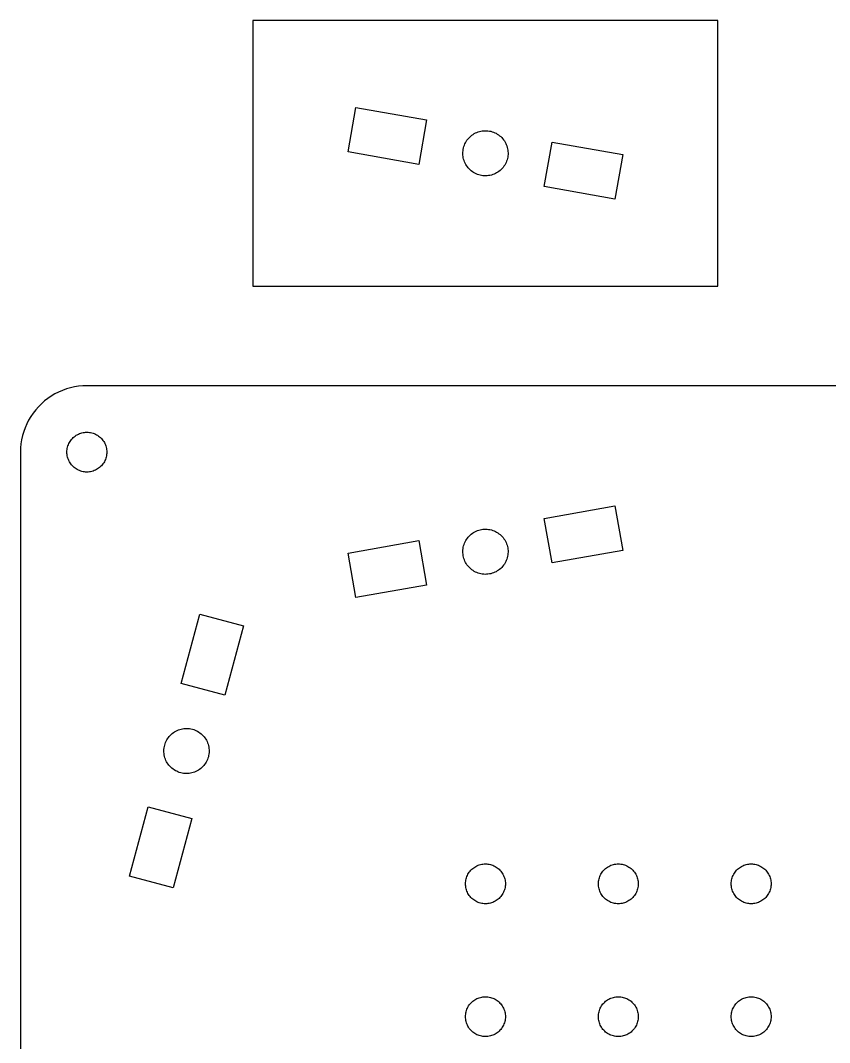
# Model space of a CAD drawing. Header units: metres. Extents: x -75 to 75, y -62 to 92.
# Drawn here: x -75 to -14.1, y 13.1 to 90 of the extents above; entities that cross this region are included whole.
import ezdxf

# ---------------------------------------------------------------- set-up
doc = ezdxf.new("R2010")
doc.units = ezdxf.units.M

msp = doc.modelspace()

# ---------------------------------------------------------------- linework, layer by layer
for p, q in [((-22.5, 90), (-57.5, 90)), ((-57.5, 90), (-57.5, 70)), ((-22.5, 70), (-22.5, 90)), ((-50.3402, 80.097), (-49.7498, 83.4454)), ((-49.7498, 83.4454), (-44.4319, 82.5077)), ((-44.4319, 82.5077), (-45.0223, 79.1593)), ((-40.7452, 81.5279), (-40.6478, 81.5717)), ((-40.6478, 81.5717), (-40.5479, 81.6093)), ((-40.5479, 81.6093), (-40.4457, 81.6405)), ((-40.4457, 81.6405), (-40.3418, 81.6653)), ((-40.3418, 81.6653), (-40.2366, 81.6834)), ((-40.2366, 81.6834), (-40.1304, 81.695)), ((-40.1304, 81.695), (-40.0237, 81.6998)), ((-40.0237, 81.6998), (-39.9169, 81.698)), ((-39.9169, 81.698), (-39.8105, 81.6894)), ((-39.8105, 81.6894), (-39.7048, 81.6742)), ((-39.7048, 81.6742), (-39.6003, 81.6523)), ((-39.6003, 81.6523), (-39.4973, 81.624)), ((-39.4973, 81.624), (-39.3963, 81.5892)), ((-39.3963, 81.5892), (-39.2977, 81.5482)), ((-41.5482, 80.7023), (-41.501, 80.7981)), ((-41.501, 80.7981), (-41.4479, 80.8908)), ((-41.4479, 80.8908), (-41.3891, 80.9799)), ((-41.3891, 80.9799), (-41.3249, 81.0652)), ((-41.3249, 81.0652), (-41.2554, 81.1463)), ((-41.2554, 81.1463), (-41.1809, 81.2229)), ((-41.1809, 81.2229), (-41.1018, 81.2946)), ((-41.1018, 81.2946), (-41.0183, 81.3612)), ((-41.0183, 81.3612), (-40.9308, 81.4225)), ((-40.9308, 81.4225), (-40.8397, 81.4781)), ((-40.8397, 81.4781), (-40.7452, 81.5279)), ((-39.2977, 81.5482), (-39.2019, 81.501)), ((-39.2019, 81.501), (-39.1092, 81.4479)), ((-39.1092, 81.4479), (-39.0201, 81.3891)), ((-39.0201, 81.3891), (-38.9348, 81.3249)), ((-38.9348, 81.3249), (-38.8537, 81.2554)), ((-38.8537, 81.2554), (-38.7771, 81.1809)), ((-38.7771, 81.1809), (-38.7054, 81.1018)), ((-38.7054, 81.1018), (-38.6387, 81.0183)), ((-38.6387, 81.0183), (-38.5775, 80.9308)), ((-38.5775, 80.9308), (-38.5219, 80.8397)), ((-38.5219, 80.8397), (-38.472, 80.7452)), ((-35.5681, 77.4923), (-34.9777, 80.8407)), ((-34.9777, 80.8407), (-29.6597, 79.903)), ((-45.0223, 79.1593), (-50.3402, 80.097)), ((-41.6998, 79.9763), (-41.698, 80.083)), ((-41.698, 80.083), (-41.6894, 80.1895)), ((-41.6894, 80.1895), (-41.6742, 80.2952)), ((-41.6742, 80.2952), (-41.6523, 80.3997)), ((-41.6523, 80.3997), (-41.624, 80.5027)), ((-41.624, 80.5027), (-41.5892, 80.6037)), ((-41.5892, 80.6037), (-41.5482, 80.7023)), ((-38.472, 80.7452), (-38.4283, 80.6478)), ((-38.4283, 80.6478), (-38.3907, 80.5479)), ((-38.3907, 80.5479), (-38.3595, 80.4457)), ((-38.3595, 80.4457), (-38.3347, 80.3418)), ((-38.3347, 80.3418), (-38.3165, 80.2366)), ((-38.3165, 80.2366), (-38.305, 80.1304)), ((-38.305, 80.1304), (-38.3002, 80.0237)), ((-41.695, 79.8696), (-41.6998, 79.9763)), ((-41.6834, 79.7634), (-41.695, 79.8696)), ((-41.6653, 79.6582), (-41.6834, 79.7634)), ((-41.6405, 79.5543), (-41.6653, 79.6582)), ((-41.6093, 79.4521), (-41.6405, 79.5543)), ((-41.5717, 79.3522), (-41.6093, 79.4521)), ((-41.5279, 79.2548), (-41.5717, 79.3522)), ((-38.4518, 79.2977), (-38.499, 79.2019)), ((-38.4108, 79.3963), (-38.4518, 79.2977)), ((-38.376, 79.4973), (-38.4108, 79.3963)), ((-38.3477, 79.6003), (-38.376, 79.4973)), ((-38.3258, 79.7048), (-38.3477, 79.6003)), ((-38.3106, 79.8105), (-38.3258, 79.7048)), ((-38.302, 79.9169), (-38.3106, 79.8105)), ((-38.3002, 80.0237), (-38.302, 79.9169)), ((-29.6597, 79.903), (-30.2502, 76.5546)), ((-41.4781, 79.1603), (-41.5279, 79.2548)), ((-41.4225, 79.0691), (-41.4781, 79.1603)), ((-41.3612, 78.9817), (-41.4225, 79.0691)), ((-41.2946, 78.8982), (-41.3612, 78.9817)), ((-41.2229, 78.8191), (-41.2946, 78.8982)), ((-41.1463, 78.7446), (-41.2229, 78.8191)), ((-41.0652, 78.6751), (-41.1463, 78.7446)), ((-40.9799, 78.6108), (-41.0652, 78.6751)), ((-40.8908, 78.5521), (-40.9799, 78.6108)), ((-40.7981, 78.499), (-40.8908, 78.5521)), ((-40.7023, 78.4518), (-40.7981, 78.499)), ((-39.1603, 78.5219), (-39.2548, 78.472)), ((-39.0691, 78.5775), (-39.1603, 78.5219)), ((-38.9817, 78.6387), (-39.0691, 78.5775)), ((-38.8982, 78.7054), (-38.9817, 78.6387)), ((-38.8191, 78.7771), (-38.8982, 78.7054)), ((-38.7446, 78.8537), (-38.8191, 78.7771)), ((-38.6751, 78.9348), (-38.7446, 78.8537)), ((-38.6108, 79.0201), (-38.6751, 78.9348)), ((-38.5521, 79.1092), (-38.6108, 79.0201)), ((-38.499, 79.2019), (-38.5521, 79.1092)), ((-40.6037, 78.4108), (-40.7023, 78.4518)), ((-40.5027, 78.376), (-40.6037, 78.4108)), ((-40.3997, 78.3477), (-40.5027, 78.376)), ((-40.2952, 78.3258), (-40.3997, 78.3477)), ((-40.1895, 78.3106), (-40.2952, 78.3258)), ((-40.083, 78.302), (-40.1895, 78.3106)), ((-39.9763, 78.3002), (-40.083, 78.302)), ((-39.8696, 78.305), (-39.9763, 78.3002)), ((-39.7634, 78.3165), (-39.8696, 78.305)), ((-39.6582, 78.3347), (-39.7634, 78.3165)), ((-39.5543, 78.3595), (-39.6582, 78.3347)), ((-39.4521, 78.3907), (-39.5543, 78.3595)), ((-39.3522, 78.4283), (-39.4521, 78.3907)), ((-39.2548, 78.472), (-39.3522, 78.4283)), ((-30.2502, 76.5546), (-35.5681, 77.4923)), ((-57.5, 70), (-22.5, 70)), ((-71.2434, 62.3429), (-71.5451, 62.2553)), ((-70.9369, 62.4114), (-71.2434, 62.3429)), ((-70.6267, 62.4606), (-70.9369, 62.4114)), ((-70.3139, 62.4901), (-70.6267, 62.4606)), ((-70, 62.5), (-70.3139, 62.4901)), ((70, 62.5), (-70, 62.5)), ((-72.6791, 61.7216), (-72.9389, 61.5451)), ((-72.4088, 61.8815), (-72.6791, 61.7216)), ((-72.1289, 62.0241), (-72.4088, 61.8815)), ((-71.8406, 62.1489), (-72.1289, 62.0241)), ((-71.5451, 62.2553), (-71.8406, 62.1489)), ((-73.6448, 60.9227), (-73.8526, 60.6871)), ((-73.4227, 61.1448), (-73.6448, 60.9227)), ((-73.1871, 61.3526), (-73.4227, 61.1448)), ((-72.9389, 61.5451), (-73.1871, 61.3526)), ((-74.2216, 60.1791), (-74.3815, 59.9088)), ((-74.0451, 60.4389), (-74.2216, 60.1791)), ((-73.8526, 60.6871), (-74.0451, 60.4389)), ((-74.6489, 59.3406), (-74.7553, 59.0451)), ((-74.5241, 59.6289), (-74.6489, 59.3406)), ((-74.3815, 59.9088), (-74.5241, 59.6289)), ((-74.8429, 58.7434), (-74.9114, 58.4369)), ((-74.7553, 59.0451), (-74.8429, 58.7434)), ((-71.1558, 58.4561), (-71.0934, 58.5268)), ((-71.0934, 58.5268), (-71.0268, 58.5934)), ((-71.0268, 58.5934), (-70.9561, 58.6558)), ((-70.9561, 58.6558), (-70.8817, 58.7135)), ((-70.8817, 58.7135), (-70.8037, 58.7665)), ((-70.8037, 58.7665), (-70.7226, 58.8145)), ((-70.7226, 58.8145), (-70.6387, 58.8572)), ((-70.6387, 58.8572), (-70.5522, 58.8947)), ((-70.5522, 58.8947), (-70.4635, 58.9266)), ((-70.4635, 58.9266), (-70.373, 58.9529)), ((-70.373, 58.9529), (-70.2811, 58.9734)), ((-70.2811, 58.9734), (-70.188, 58.9882)), ((-70.188, 58.9882), (-70.0942, 58.997)), ((-70.0942, 58.997), (-70, 59)), ((-70, 59), (-69.9058, 58.997)), ((-69.9058, 58.997), (-69.812, 58.9882)), ((-69.812, 58.9882), (-69.7189, 58.9734)), ((-69.7189, 58.9734), (-69.627, 58.9529)), ((-69.627, 58.9529), (-69.5365, 58.9266)), ((-69.5365, 58.9266), (-69.4478, 58.8947)), ((-69.4478, 58.8947), (-69.3613, 58.8572)), ((-69.3613, 58.8572), (-69.2774, 58.8145)), ((-69.2774, 58.8145), (-69.1963, 58.7665)), ((-69.1963, 58.7665), (-69.1183, 58.7135)), ((-69.1183, 58.7135), (-69.0439, 58.6558)), ((-69.0439, 58.6558), (-68.9732, 58.5934)), ((-68.9732, 58.5934), (-68.9065, 58.5268)), ((-68.9065, 58.5268), (-68.8442, 58.4561)), ((-74.9901, 57.8139), (-75, 57.5)), ((-74.9606, 58.1267), (-74.9901, 57.8139)), ((-74.9114, 58.4369), (-74.9606, 58.1267)), ((-71.4882, 57.688), (-71.4734, 57.7811)), ((-71.4734, 57.7811), (-71.4529, 57.873)), ((-71.4529, 57.873), (-71.4266, 57.9635)), ((-71.4266, 57.9635), (-71.3947, 58.0522)), ((-71.3947, 58.0522), (-71.3572, 58.1387)), ((-71.3572, 58.1387), (-71.3145, 58.2226)), ((-71.3145, 58.2226), (-71.2665, 58.3037)), ((-71.2665, 58.3037), (-71.2135, 58.3817)), ((-71.2135, 58.3817), (-71.1558, 58.4561)), ((-68.8442, 58.4561), (-68.7865, 58.3817)), ((-68.7865, 58.3817), (-68.7335, 58.3037)), ((-68.7335, 58.3037), (-68.6855, 58.2226)), ((-68.6855, 58.2226), (-68.6427, 58.1387)), ((-68.6427, 58.1387), (-68.6053, 58.0522)), ((-68.6053, 58.0522), (-68.5734, 57.9635)), ((-68.5734, 57.9635), (-68.5471, 57.873)), ((-68.5471, 57.873), (-68.5266, 57.7811)), ((-68.5266, 57.7811), (-68.5118, 57.688)), ((-75, 57.5), (-75, -57.5)), ((-71.5, 57.5), (-71.497, 57.5942)), ((-71.497, 57.4058), (-71.5, 57.5)), ((-71.497, 57.5942), (-71.4882, 57.688)), ((-71.4882, 57.312), (-71.497, 57.4058)), ((-71.4734, 57.2189), (-71.4882, 57.312)), ((-71.4529, 57.127), (-71.4734, 57.2189)), ((-71.4266, 57.0365), (-71.4529, 57.127)), ((-71.3947, 56.9478), (-71.4266, 57.0365)), ((-71.3572, 56.8613), (-71.3947, 56.9478)), ((-68.6053, 56.9478), (-68.6427, 56.8613)), ((-68.5734, 57.0365), (-68.6053, 56.9478)), ((-68.5471, 57.127), (-68.5734, 57.0365)), ((-68.5266, 57.2189), (-68.5471, 57.127)), ((-68.5118, 57.312), (-68.5266, 57.2189)), ((-68.5118, 57.688), (-68.5029, 57.5942)), ((-68.5029, 57.4058), (-68.5118, 57.312)), ((-68.5029, 57.5942), (-68.5, 57.5)), ((-68.5, 57.5), (-68.5029, 57.4058)), ((-71.3145, 56.7774), (-71.3572, 56.8613)), ((-71.2665, 56.6963), (-71.3145, 56.7774)), ((-71.2135, 56.6183), (-71.2665, 56.6963)), ((-71.1558, 56.5439), (-71.2135, 56.6183)), ((-71.0934, 56.4732), (-71.1558, 56.5439)), ((-71.0268, 56.4065), (-71.0934, 56.4732)), ((-70.9561, 56.3442), (-71.0268, 56.4065)), ((-70.8817, 56.2865), (-70.9561, 56.3442)), ((-70.8037, 56.2335), (-70.8817, 56.2865)), ((-70.7226, 56.1855), (-70.8037, 56.2335)), ((-70.6387, 56.1427), (-70.7226, 56.1855)), ((-69.2774, 56.1855), (-69.3613, 56.1427)), ((-69.1963, 56.2335), (-69.2774, 56.1855)), ((-69.1183, 56.2865), (-69.1963, 56.2335)), ((-69.0439, 56.3442), (-69.1183, 56.2865)), ((-68.9732, 56.4065), (-69.0439, 56.3442)), ((-68.9065, 56.4732), (-68.9732, 56.4065)), ((-68.8442, 56.5439), (-68.9065, 56.4732)), ((-68.7865, 56.6183), (-68.8442, 56.5439)), ((-68.7335, 56.6963), (-68.7865, 56.6183)), ((-68.6855, 56.7774), (-68.7335, 56.6963)), ((-68.6427, 56.8613), (-68.6855, 56.7774)), ((-70.5522, 56.1053), (-70.6387, 56.1427)), ((-70.4635, 56.0734), (-70.5522, 56.1053)), ((-70.373, 56.0471), (-70.4635, 56.0734)), ((-70.2811, 56.0266), (-70.373, 56.0471)), ((-70.188, 56.0118), (-70.2811, 56.0266)), ((-70.0942, 56.0029), (-70.188, 56.0118)), ((-70, 56), (-70.0942, 56.0029)), ((-69.9058, 56.0029), (-70, 56)), ((-69.812, 56.0118), (-69.9058, 56.0029)), ((-69.7189, 56.0266), (-69.812, 56.0118)), ((-69.627, 56.0471), (-69.7189, 56.0266)), ((-69.5365, 56.0734), (-69.627, 56.0471)), ((-69.4478, 56.1053), (-69.5365, 56.0734)), ((-69.3613, 56.1427), (-69.4478, 56.1053)), ((-35.5681, 52.5077), (-30.2502, 53.4454)), ((-30.2502, 53.4454), (-29.6597, 50.097)), ((-34.9777, 49.1593), (-35.5681, 52.5077)), ((-40.7023, 51.5482), (-40.6037, 51.5892)), ((-40.6037, 51.5892), (-40.5027, 51.624)), ((-40.5027, 51.624), (-40.3997, 51.6523)), ((-40.3997, 51.6523), (-40.2952, 51.6742)), ((-40.2952, 51.6742), (-40.1895, 51.6894)), ((-40.1895, 51.6894), (-40.083, 51.698)), ((-40.083, 51.698), (-39.9763, 51.6998)), ((-39.9763, 51.6998), (-39.8696, 51.695)), ((-39.8696, 51.695), (-39.7634, 51.6834)), ((-39.7634, 51.6834), (-39.6582, 51.6653)), ((-39.6582, 51.6653), (-39.5543, 51.6405)), ((-39.5543, 51.6405), (-39.4521, 51.6093)), ((-39.4521, 51.6093), (-39.3522, 51.5717)), ((-39.3522, 51.5717), (-39.2548, 51.5279)), ((-50.3402, 49.903), (-45.0223, 50.8407)), ((-45.0223, 50.8407), (-44.4319, 47.4923)), ((-41.5279, 50.7452), (-41.4781, 50.8397)), ((-41.4781, 50.8397), (-41.4225, 50.9308)), ((-41.4225, 50.9308), (-41.3612, 51.0183)), ((-41.3612, 51.0183), (-41.2946, 51.1018)), ((-41.2946, 51.1018), (-41.2229, 51.1809)), ((-41.2229, 51.1809), (-41.1463, 51.2554)), ((-41.1463, 51.2554), (-41.0652, 51.3249)), ((-41.0652, 51.3249), (-40.9799, 51.3891)), ((-40.9799, 51.3891), (-40.8908, 51.4479)), ((-40.8908, 51.4479), (-40.7981, 51.501)), ((-40.7981, 51.501), (-40.7023, 51.5482)), ((-39.2548, 51.5279), (-39.1603, 51.4781)), ((-39.1603, 51.4781), (-39.0691, 51.4225)), ((-39.0691, 51.4225), (-38.9817, 51.3612)), ((-38.9817, 51.3612), (-38.8982, 51.2946)), ((-38.8982, 51.2946), (-38.8191, 51.2229)), ((-38.8191, 51.2229), (-38.7446, 51.1463)), ((-38.7446, 51.1463), (-38.6751, 51.0652)), ((-38.6751, 51.0652), (-38.6108, 50.9799)), ((-38.6108, 50.9799), (-38.5521, 50.8908)), ((-38.5521, 50.8908), (-38.499, 50.7981)), ((-38.499, 50.7981), (-38.4518, 50.7023)), ((-41.6998, 50.0237), (-41.695, 50.1304)), ((-41.698, 49.9169), (-41.6998, 50.0237)), ((-41.695, 50.1304), (-41.6834, 50.2366)), ((-41.6834, 50.2366), (-41.6653, 50.3418)), ((-41.6653, 50.3418), (-41.6405, 50.4457)), ((-41.6405, 50.4457), (-41.6093, 50.5479)), ((-41.6093, 50.5479), (-41.5717, 50.6478)), ((-41.5717, 50.6478), (-41.5279, 50.7452)), ((-38.4518, 50.7023), (-38.4108, 50.6037)), ((-38.4108, 50.6037), (-38.376, 50.5027)), ((-38.376, 50.5027), (-38.3477, 50.3997)), ((-38.3477, 50.3997), (-38.3258, 50.2952)), ((-38.3258, 50.2952), (-38.3106, 50.1895)), ((-38.3106, 50.1895), (-38.302, 50.083)), ((-38.302, 50.083), (-38.3002, 49.9763)), ((-29.6597, 50.097), (-34.9777, 49.1593)), ((-49.7498, 46.5546), (-50.3402, 49.903)), ((-41.6894, 49.8105), (-41.698, 49.9169)), ((-41.6742, 49.7048), (-41.6894, 49.8105)), ((-41.6523, 49.6003), (-41.6742, 49.7048)), ((-41.624, 49.4973), (-41.6523, 49.6003)), ((-41.5892, 49.3963), (-41.624, 49.4973)), ((-41.5482, 49.2977), (-41.5892, 49.3963)), ((-41.501, 49.2019), (-41.5482, 49.2977)), ((-38.472, 49.2548), (-38.5219, 49.1603)), ((-38.4283, 49.3522), (-38.472, 49.2548)), ((-38.3907, 49.4521), (-38.4283, 49.3522)), ((-38.3595, 49.5543), (-38.3907, 49.4521)), ((-38.3347, 49.6582), (-38.3595, 49.5543)), ((-38.3165, 49.7634), (-38.3347, 49.6582)), ((-38.305, 49.8696), (-38.3165, 49.7634)), ((-38.3002, 49.9763), (-38.305, 49.8696)), ((-41.4479, 49.1092), (-41.501, 49.2019)), ((-41.3891, 49.0201), (-41.4479, 49.1092)), ((-41.3249, 48.9348), (-41.3891, 49.0201)), ((-41.2554, 48.8537), (-41.3249, 48.9348)), ((-41.1809, 48.7771), (-41.2554, 48.8537)), ((-41.1018, 48.7054), (-41.1809, 48.7771)), ((-41.0183, 48.6387), (-41.1018, 48.7054)), ((-40.9308, 48.5775), (-41.0183, 48.6387)), ((-40.8397, 48.5219), (-40.9308, 48.5775)), ((-40.7452, 48.472), (-40.8397, 48.5219)), ((-39.2019, 48.499), (-39.2977, 48.4518)), ((-39.1092, 48.5521), (-39.2019, 48.499)), ((-39.0201, 48.6108), (-39.1092, 48.5521)), ((-38.9348, 48.6751), (-39.0201, 48.6108)), ((-38.8537, 48.7446), (-38.9348, 48.6751)), ((-38.7771, 48.8191), (-38.8537, 48.7446)), ((-38.7054, 48.8982), (-38.7771, 48.8191)), ((-38.6387, 48.9817), (-38.7054, 48.8982)), ((-38.5775, 49.0691), (-38.6387, 48.9817)), ((-38.5219, 49.1603), (-38.5775, 49.0691)), ((-40.6478, 48.4283), (-40.7452, 48.472)), ((-40.5479, 48.3907), (-40.6478, 48.4283)), ((-40.4457, 48.3595), (-40.5479, 48.3907)), ((-40.3418, 48.3347), (-40.4457, 48.3595)), ((-40.2366, 48.3165), (-40.3418, 48.3347)), ((-40.1304, 48.305), (-40.2366, 48.3165)), ((-40.0237, 48.3002), (-40.1304, 48.305)), ((-39.9169, 48.302), (-40.0237, 48.3002)), ((-39.8105, 48.3106), (-39.9169, 48.302)), ((-39.7048, 48.3258), (-39.8105, 48.3106)), ((-39.6003, 48.3477), (-39.7048, 48.3258)), ((-39.4973, 48.376), (-39.6003, 48.3477)), ((-39.3963, 48.4108), (-39.4973, 48.376)), ((-39.2977, 48.4518), (-39.3963, 48.4108)), ((-44.4319, 47.4923), (-49.7498, 46.5546)), ((-62.8997, 40.0764), (-61.5021, 45.2924)), ((-61.5021, 45.2924), (-58.218, 44.4124)), ((-58.218, 44.4124), (-59.6156, 39.1964)), ((-59.6156, 39.1964), (-62.8997, 40.0764)), ((-63.7984, 36.0973), (-63.727, 36.1766)), ((-63.727, 36.1766), (-63.6507, 36.2514)), ((-63.6507, 36.2514), (-63.5698, 36.3211)), ((-63.5698, 36.3211), (-63.4848, 36.3857)), ((-63.4848, 36.3857), (-63.3958, 36.4448)), ((-63.3958, 36.4448), (-63.3033, 36.4982)), ((-63.3033, 36.4982), (-63.2077, 36.5457)), ((-63.2077, 36.5457), (-63.1092, 36.5871)), ((-63.1092, 36.5871), (-63.0084, 36.6222)), ((-63.0084, 36.6222), (-62.9055, 36.6509)), ((-62.9055, 36.6509), (-62.801, 36.6731)), ((-62.801, 36.6731), (-62.6954, 36.6887)), ((-62.6954, 36.6887), (-62.589, 36.6977)), ((-62.589, 36.6977), (-62.4822, 36.6999)), ((-62.4822, 36.6999), (-62.3755, 36.6954)), ((-62.3755, 36.6954), (-62.2693, 36.6843)), ((-62.2693, 36.6843), (-62.164, 36.6665)), ((-62.164, 36.6665), (-62.06, 36.6421)), ((-62.06, 36.6421), (-61.9578, 36.6112)), ((-61.9578, 36.6112), (-61.8577, 36.574)), ((-61.8577, 36.574), (-61.7601, 36.5305)), ((-61.7601, 36.5305), (-61.6655, 36.481)), ((-61.6655, 36.481), (-61.5741, 36.4257)), ((-61.5741, 36.4257), (-61.4864, 36.3648)), ((-61.4864, 36.3648), (-61.4027, 36.2984)), ((-61.4027, 36.2984), (-61.3233, 36.227)), ((-61.3233, 36.227), (-61.2486, 36.1507)), ((-64.1665, 35.336), (-64.1421, 35.44)), ((-64.1421, 35.44), (-64.1112, 35.5422)), ((-64.1112, 35.5422), (-64.074, 35.6423)), ((-64.074, 35.6423), (-64.0305, 35.7399)), ((-64.0305, 35.7399), (-63.981, 35.8345)), ((-63.981, 35.8345), (-63.9257, 35.9259)), ((-63.9257, 35.9259), (-63.8648, 36.0136)), ((-63.8648, 36.0136), (-63.7984, 36.0973)), ((-61.2486, 36.1507), (-61.1788, 36.0698)), ((-61.1788, 36.0698), (-61.1143, 35.9848)), ((-61.1143, 35.9848), (-61.0552, 35.8958)), ((-61.0552, 35.8958), (-61.0018, 35.8033)), ((-61.0018, 35.8033), (-60.9543, 35.7077)), ((-60.9543, 35.7077), (-60.9129, 35.6092)), ((-60.9129, 35.6092), (-60.8778, 35.5084)), ((-60.8778, 35.5084), (-60.8491, 35.4055)), ((-60.8491, 35.4055), (-60.8269, 35.301)), ((-64.1999, 35.0178), (-64.1954, 35.1245)), ((-64.1977, 34.911), (-64.1999, 35.0178)), ((-64.1887, 34.8046), (-64.1977, 34.911)), ((-64.1954, 35.1245), (-64.1843, 35.2307)), ((-64.1731, 34.6989), (-64.1887, 34.8046)), ((-64.1843, 35.2307), (-64.1665, 35.336)), ((-64.1509, 34.5945), (-64.1731, 34.6989)), ((-60.8335, 34.664), (-60.8579, 34.56)), ((-60.8157, 34.7693), (-60.8335, 34.664)), ((-60.8269, 35.301), (-60.8113, 35.1954)), ((-60.8046, 34.8755), (-60.8157, 34.7693)), ((-60.8113, 35.1954), (-60.8023, 35.089)), ((-60.8001, 34.9822), (-60.8046, 34.8755)), ((-60.8023, 35.089), (-60.8001, 34.9822)), ((-64.1222, 34.4916), (-64.1509, 34.5945)), ((-64.0871, 34.3908), (-64.1222, 34.4916)), ((-64.0457, 34.2923), (-64.0871, 34.3908)), ((-63.9982, 34.1967), (-64.0457, 34.2923)), ((-63.9448, 34.1042), (-63.9982, 34.1967)), ((-63.8857, 34.0152), (-63.9448, 34.1042)), ((-63.8211, 33.9301), (-63.8857, 34.0152)), ((-63.7514, 33.8493), (-63.8211, 33.9301)), ((-61.2015, 33.9027), (-61.273, 33.8233)), ((-61.1352, 33.9864), (-61.2015, 33.9027)), ((-61.0742, 34.0741), (-61.1352, 33.9864)), ((-61.0189, 34.1655), (-61.0742, 34.0741)), ((-60.9695, 34.2601), (-61.0189, 34.1655)), ((-60.926, 34.3577), (-60.9695, 34.2601)), ((-60.8888, 34.4578), (-60.926, 34.3577)), ((-60.8579, 34.56), (-60.8888, 34.4578)), ((-63.6766, 33.773), (-63.7514, 33.8493)), ((-63.5973, 33.7015), (-63.6766, 33.773)), ((-63.5136, 33.6352), (-63.5973, 33.7015)), ((-63.4259, 33.5742), (-63.5136, 33.6352)), ((-63.3345, 33.5189), (-63.4259, 33.5742)), ((-63.2399, 33.4695), (-63.3345, 33.5189)), ((-63.1423, 33.426), (-63.2399, 33.4695)), ((-63.0422, 33.3888), (-63.1423, 33.426)), ((-62.94, 33.3579), (-63.0422, 33.3888)), ((-62.836, 33.3335), (-62.94, 33.3579)), ((-62.7307, 33.3157), (-62.836, 33.3335)), ((-62.6245, 33.3046), (-62.7307, 33.3157)), ((-62.5178, 33.3001), (-62.6245, 33.3046)), ((-62.411, 33.3023), (-62.5178, 33.3001)), ((-62.3046, 33.3113), (-62.411, 33.3023)), ((-62.1989, 33.3269), (-62.3046, 33.3113)), ((-62.0945, 33.3491), (-62.1989, 33.3269)), ((-61.9916, 33.3778), (-62.0945, 33.3491)), ((-61.8908, 33.4129), (-61.9916, 33.3778)), ((-61.7923, 33.4543), (-61.8908, 33.4129)), ((-61.6967, 33.5018), (-61.7923, 33.4543)), ((-61.6042, 33.5552), (-61.6967, 33.5018)), ((-61.5152, 33.6143), (-61.6042, 33.5552)), ((-61.4301, 33.6788), (-61.5152, 33.6143)), ((-61.3493, 33.7486), (-61.4301, 33.6788)), ((-61.273, 33.8233), (-61.3493, 33.7486)), ((-66.782, 25.5875), (-65.3844, 30.8035)), ((-65.3844, 30.8035), (-62.1003, 29.9236)), ((-62.1003, 29.9236), (-63.4979, 24.7076)), ((-40.9561, 26.1558), (-40.8817, 26.2135)), ((-40.8817, 26.2135), (-40.8037, 26.2665)), ((-40.8037, 26.2665), (-40.7226, 26.3145)), ((-40.7226, 26.3145), (-40.6387, 26.3572)), ((-40.6387, 26.3572), (-40.5522, 26.3947)), ((-40.5522, 26.3947), (-40.4635, 26.4266)), ((-40.4635, 26.4266), (-40.373, 26.4529)), ((-40.373, 26.4529), (-40.2811, 26.4734)), ((-40.2811, 26.4734), (-40.188, 26.4882)), ((-40.188, 26.4882), (-40.0942, 26.497)), ((-40.0942, 26.497), (-40, 26.5)), ((-40, 26.5), (-39.9058, 26.497)), ((-39.9058, 26.497), (-39.812, 26.4882)), ((-39.812, 26.4882), (-39.7189, 26.4734)), ((-39.7189, 26.4734), (-39.627, 26.4529)), ((-39.627, 26.4529), (-39.5365, 26.4266)), ((-39.5365, 26.4266), (-39.4478, 26.3947)), ((-39.4478, 26.3947), (-39.3613, 26.3572)), ((-39.3613, 26.3572), (-39.2774, 26.3145)), ((-39.2774, 26.3145), (-39.1963, 26.2665)), ((-39.1963, 26.2665), (-39.1183, 26.2135)), ((-39.1183, 26.2135), (-39.0439, 26.1558)), ((-30.9561, 26.1558), (-30.8817, 26.2135)), ((-30.8817, 26.2135), (-30.8037, 26.2665)), ((-30.8037, 26.2665), (-30.7226, 26.3145)), ((-30.7226, 26.3145), (-30.6387, 26.3572)), ((-30.6387, 26.3572), (-30.5522, 26.3947)), ((-30.5522, 26.3947), (-30.4635, 26.4266)), ((-30.4635, 26.4266), (-30.373, 26.4529)), ((-30.373, 26.4529), (-30.2811, 26.4734)), ((-30.2811, 26.4734), (-30.188, 26.4882)), ((-30.188, 26.4882), (-30.0942, 26.497)), ((-30.0942, 26.497), (-30, 26.5)), ((-30, 26.5), (-29.9058, 26.497)), ((-29.9058, 26.497), (-29.812, 26.4882)), ((-29.812, 26.4882), (-29.7189, 26.4734)), ((-29.7189, 26.4734), (-29.627, 26.4529)), ((-29.627, 26.4529), (-29.5365, 26.4266)), ((-29.5365, 26.4266), (-29.4478, 26.3947)), ((-29.4478, 26.3947), (-29.3613, 26.3572)), ((-29.3613, 26.3572), (-29.2774, 26.3145)), ((-29.2774, 26.3145), (-29.1963, 26.2665)), ((-29.1963, 26.2665), (-29.1183, 26.2135)), ((-29.1183, 26.2135), (-29.0439, 26.1558)), ((-20.9561, 26.1558), (-20.8817, 26.2135)), ((-20.8817, 26.2135), (-20.8037, 26.2665)), ((-20.8037, 26.2665), (-20.7226, 26.3145)), ((-20.7226, 26.3145), (-20.6387, 26.3572)), ((-20.6387, 26.3572), (-20.5522, 26.3947)), ((-20.5522, 26.3947), (-20.4635, 26.4266)), ((-20.4635, 26.4266), (-20.373, 26.4529)), ((-20.373, 26.4529), (-20.2811, 26.4734)), ((-20.2811, 26.4734), (-20.188, 26.4882)), ((-20.188, 26.4882), (-20.0942, 26.497)), ((-20.0942, 26.497), (-20, 26.5)), ((-20, 26.5), (-19.9058, 26.497)), ((-19.9058, 26.497), (-19.812, 26.4882)), ((-19.812, 26.4882), (-19.7189, 26.4734)), ((-19.7189, 26.4734), (-19.627, 26.4529)), ((-19.627, 26.4529), (-19.5365, 26.4266)), ((-19.5365, 26.4266), (-19.4478, 26.3947)), ((-19.4478, 26.3947), (-19.3613, 26.3572)), ((-19.3613, 26.3572), (-19.2774, 26.3145)), ((-19.2774, 26.3145), (-19.1963, 26.2665)), ((-19.1963, 26.2665), (-19.1183, 26.2135)), ((-19.1183, 26.2135), (-19.0439, 26.1558)), ((-63.4979, 24.7076), (-66.782, 25.5875)), ((-41.4529, 25.373), (-41.4266, 25.4635)), ((-41.4266, 25.4635), (-41.3947, 25.5522)), ((-41.3947, 25.5522), (-41.3572, 25.6387)), ((-41.3572, 25.6387), (-41.3145, 25.7226)), ((-41.3145, 25.7226), (-41.2665, 25.8037)), ((-41.2665, 25.8037), (-41.2135, 25.8817)), ((-41.2135, 25.8817), (-41.1558, 25.9561)), ((-41.1558, 25.9561), (-41.0934, 26.0268)), ((-41.0934, 26.0268), (-41.0268, 26.0934)), ((-41.0268, 26.0934), (-40.9561, 26.1558)), ((-39.0439, 26.1558), (-38.9732, 26.0934)), ((-38.9732, 26.0934), (-38.9065, 26.0268)), ((-38.9065, 26.0268), (-38.8442, 25.9561)), ((-38.8442, 25.9561), (-38.7865, 25.8817)), ((-38.7865, 25.8817), (-38.7335, 25.8037)), ((-38.7335, 25.8037), (-38.6855, 25.7226)), ((-38.6855, 25.7226), (-38.6427, 25.6387)), ((-38.6427, 25.6387), (-38.6053, 25.5522)), ((-38.6053, 25.5522), (-38.5734, 25.4635)), ((-38.5734, 25.4635), (-38.5471, 25.373)), ((-31.4529, 25.373), (-31.4266, 25.4635)), ((-31.4266, 25.4635), (-31.3947, 25.5522)), ((-31.3947, 25.5522), (-31.3572, 25.6387)), ((-31.3572, 25.6387), (-31.3145, 25.7226)), ((-31.3145, 25.7226), (-31.2665, 25.8037)), ((-31.2665, 25.8037), (-31.2135, 25.8817)), ((-31.2135, 25.8817), (-31.1558, 25.9561)), ((-31.1558, 25.9561), (-31.0934, 26.0268)), ((-31.0934, 26.0268), (-31.0268, 26.0934)), ((-31.0268, 26.0934), (-30.9561, 26.1558)), ((-29.0439, 26.1558), (-28.9732, 26.0934)), ((-28.9732, 26.0934), (-28.9065, 26.0268)), ((-28.9065, 26.0268), (-28.8442, 25.9561)), ((-28.8442, 25.9561), (-28.7865, 25.8817)), ((-28.7865, 25.8817), (-28.7335, 25.8037)), ((-28.7335, 25.8037), (-28.6855, 25.7226)), ((-28.6855, 25.7226), (-28.6427, 25.6387)), ((-28.6427, 25.6387), (-28.6053, 25.5522)), ((-28.6053, 25.5522), (-28.5734, 25.4635)), ((-28.5734, 25.4635), (-28.5471, 25.373)), ((-21.4529, 25.373), (-21.4266, 25.4635)), ((-21.4266, 25.4635), (-21.3947, 25.5522)), ((-21.3947, 25.5522), (-21.3572, 25.6387)), ((-21.3572, 25.6387), (-21.3145, 25.7226)), ((-21.3145, 25.7226), (-21.2665, 25.8037)), ((-21.2665, 25.8037), (-21.2135, 25.8817)), ((-21.2135, 25.8817), (-21.1558, 25.9561)), ((-21.1558, 25.9561), (-21.0934, 26.0268)), ((-21.0934, 26.0268), (-21.0268, 26.0934)), ((-21.0268, 26.0934), (-20.9561, 26.1558)), ((-19.0439, 26.1558), (-18.9732, 26.0934)), ((-18.9732, 26.0934), (-18.9065, 26.0268)), ((-18.9065, 26.0268), (-18.8442, 25.9561)), ((-18.8442, 25.9561), (-18.7865, 25.8817)), ((-18.7865, 25.8817), (-18.7335, 25.8037)), ((-18.7335, 25.8037), (-18.6855, 25.7226)), ((-18.6855, 25.7226), (-18.6427, 25.6387)), ((-18.6427, 25.6387), (-18.6053, 25.5522)), ((-18.6053, 25.5522), (-18.5734, 25.4635)), ((-18.5734, 25.4635), (-18.5471, 25.373)), ((-41.5, 25), (-41.497, 25.0942)), ((-41.497, 24.9058), (-41.5, 25)), ((-41.497, 25.0942), (-41.4882, 25.188)), ((-41.4882, 24.812), (-41.497, 24.9058)), ((-41.4882, 25.188), (-41.4734, 25.2811)), ((-41.4734, 24.7189), (-41.4882, 24.812)), ((-41.4734, 25.2811), (-41.4529, 25.373)), ((-41.4529, 24.627), (-41.4734, 24.7189)), ((-41.4266, 24.5365), (-41.4529, 24.627)), ((-38.5471, 24.627), (-38.5734, 24.5365)), ((-38.5471, 25.373), (-38.5266, 25.2811)), ((-38.5266, 24.7189), (-38.5471, 24.627)), ((-38.5266, 25.2811), (-38.5118, 25.188)), ((-38.5118, 24.812), (-38.5266, 24.7189)), ((-38.5118, 25.188), (-38.5029, 25.0942)), ((-38.5029, 24.9058), (-38.5118, 24.812)), ((-38.5029, 25.0942), (-38.5, 25)), ((-38.5, 25), (-38.5029, 24.9058)), ((-31.5, 25), (-31.497, 25.0942)), ((-31.497, 24.9058), (-31.5, 25)), ((-31.497, 25.0942), (-31.4882, 25.188)), ((-31.4882, 24.812), (-31.497, 24.9058)), ((-31.4882, 25.188), (-31.4734, 25.2811)), ((-31.4734, 24.7189), (-31.4882, 24.812)), ((-31.4734, 25.2811), (-31.4529, 25.373)), ((-31.4529, 24.627), (-31.4734, 24.7189)), ((-31.4266, 24.5365), (-31.4529, 24.627)), ((-28.5471, 24.627), (-28.5734, 24.5365)), ((-28.5471, 25.373), (-28.5266, 25.2811)), ((-28.5266, 24.7189), (-28.5471, 24.627)), ((-28.5266, 25.2811), (-28.5118, 25.188)), ((-28.5118, 24.812), (-28.5266, 24.7189)), ((-28.5118, 25.188), (-28.5029, 25.0942)), ((-28.5029, 24.9058), (-28.5118, 24.812)), ((-28.5029, 25.0942), (-28.5, 25)), ((-28.5, 25), (-28.5029, 24.9058)), ((-21.5, 25), (-21.497, 25.0942)), ((-21.497, 24.9058), (-21.5, 25)), ((-21.497, 25.0942), (-21.4882, 25.188)), ((-21.4882, 24.812), (-21.497, 24.9058)), ((-21.4882, 25.188), (-21.4734, 25.2811)), ((-21.4734, 24.7189), (-21.4882, 24.812)), ((-21.4734, 25.2811), (-21.4529, 25.373)), ((-21.4529, 24.627), (-21.4734, 24.7189)), ((-21.4266, 24.5365), (-21.4529, 24.627)), ((-18.5471, 24.627), (-18.5734, 24.5365)), ((-18.5471, 25.373), (-18.5266, 25.2811)), ((-18.5266, 24.7189), (-18.5471, 24.627)), ((-18.5266, 25.2811), (-18.5118, 25.188)), ((-18.5118, 24.812), (-18.5266, 24.7189)), ((-18.5118, 25.188), (-18.5029, 25.0942)), ((-18.5029, 24.9058), (-18.5118, 24.812)), ((-18.5029, 25.0942), (-18.5, 25)), ((-18.5, 25), (-18.5029, 24.9058)), ((-41.3947, 24.4478), (-41.4266, 24.5365)), ((-41.3572, 24.3613), (-41.3947, 24.4478)), ((-41.3145, 24.2774), (-41.3572, 24.3613)), ((-41.2665, 24.1963), (-41.3145, 24.2774)), ((-41.2135, 24.1183), (-41.2665, 24.1963)), ((-41.1558, 24.0439), (-41.2135, 24.1183)), ((-41.0934, 23.9732), (-41.1558, 24.0439)), ((-41.0268, 23.9065), (-41.0934, 23.9732)), ((-40.9561, 23.8442), (-41.0268, 23.9065)), ((-38.9732, 23.9065), (-39.0439, 23.8442)), ((-38.9065, 23.9732), (-38.9732, 23.9065)), ((-38.8442, 24.0439), (-38.9065, 23.9732)), ((-38.7865, 24.1183), (-38.8442, 24.0439)), ((-38.7335, 24.1963), (-38.7865, 24.1183)), ((-38.6855, 24.2774), (-38.7335, 24.1963)), ((-38.6427, 24.3613), (-38.6855, 24.2774)), ((-38.6053, 24.4478), (-38.6427, 24.3613)), ((-38.5734, 24.5365), (-38.6053, 24.4478)), ((-31.3947, 24.4478), (-31.4266, 24.5365)), ((-31.3572, 24.3613), (-31.3947, 24.4478)), ((-31.3145, 24.2774), (-31.3572, 24.3613)), ((-31.2665, 24.1963), (-31.3145, 24.2774)), ((-31.2135, 24.1183), (-31.2665, 24.1963)), ((-31.1558, 24.0439), (-31.2135, 24.1183)), ((-31.0934, 23.9732), (-31.1558, 24.0439)), ((-31.0268, 23.9065), (-31.0934, 23.9732)), ((-30.9561, 23.8442), (-31.0268, 23.9065)), ((-28.9732, 23.9065), (-29.0439, 23.8442)), ((-28.9065, 23.9732), (-28.9732, 23.9065)), ((-28.8442, 24.0439), (-28.9065, 23.9732)), ((-28.7865, 24.1183), (-28.8442, 24.0439)), ((-28.7335, 24.1963), (-28.7865, 24.1183)), ((-28.6855, 24.2774), (-28.7335, 24.1963)), ((-28.6427, 24.3613), (-28.6855, 24.2774)), ((-28.6053, 24.4478), (-28.6427, 24.3613)), ((-28.5734, 24.5365), (-28.6053, 24.4478)), ((-21.3947, 24.4478), (-21.4266, 24.5365)), ((-21.3572, 24.3613), (-21.3947, 24.4478)), ((-21.3145, 24.2774), (-21.3572, 24.3613)), ((-21.2665, 24.1963), (-21.3145, 24.2774)), ((-21.2135, 24.1183), (-21.2665, 24.1963)), ((-21.1558, 24.0439), (-21.2135, 24.1183)), ((-21.0934, 23.9732), (-21.1558, 24.0439)), ((-21.0268, 23.9065), (-21.0934, 23.9732)), ((-20.9561, 23.8442), (-21.0268, 23.9065)), ((-18.9732, 23.9065), (-19.0439, 23.8442)), ((-18.9065, 23.9732), (-18.9732, 23.9065)), ((-18.8442, 24.0439), (-18.9065, 23.9732)), ((-18.7865, 24.1183), (-18.8442, 24.0439)), ((-18.7335, 24.1963), (-18.7865, 24.1183)), ((-18.6855, 24.2774), (-18.7335, 24.1963)), ((-18.6427, 24.3613), (-18.6855, 24.2774)), ((-18.6053, 24.4478), (-18.6427, 24.3613)), ((-18.5734, 24.5365), (-18.6053, 24.4478)), ((-40.8817, 23.7865), (-40.9561, 23.8442)), ((-40.8037, 23.7335), (-40.8817, 23.7865)), ((-40.7226, 23.6855), (-40.8037, 23.7335)), ((-40.6387, 23.6427), (-40.7226, 23.6855)), ((-40.5522, 23.6053), (-40.6387, 23.6427)), ((-40.4635, 23.5734), (-40.5522, 23.6053)), ((-40.373, 23.5471), (-40.4635, 23.5734)), ((-40.2811, 23.5266), (-40.373, 23.5471)), ((-40.188, 23.5118), (-40.2811, 23.5266)), ((-40.0942, 23.5029), (-40.188, 23.5118)), ((-40, 23.5), (-40.0942, 23.5029)), ((-39.9058, 23.5029), (-40, 23.5)), ((-39.812, 23.5118), (-39.9058, 23.5029)), ((-39.7189, 23.5266), (-39.812, 23.5118)), ((-39.627, 23.5471), (-39.7189, 23.5266)), ((-39.5365, 23.5734), (-39.627, 23.5471)), ((-39.4478, 23.6053), (-39.5365, 23.5734)), ((-39.3613, 23.6427), (-39.4478, 23.6053)), ((-39.2774, 23.6855), (-39.3613, 23.6427)), ((-39.1963, 23.7335), (-39.2774, 23.6855)), ((-39.1183, 23.7865), (-39.1963, 23.7335)), ((-39.0439, 23.8442), (-39.1183, 23.7865)), ((-30.8817, 23.7865), (-30.9561, 23.8442)), ((-30.8037, 23.7335), (-30.8817, 23.7865)), ((-30.7226, 23.6855), (-30.8037, 23.7335)), ((-30.6387, 23.6427), (-30.7226, 23.6855)), ((-30.5522, 23.6053), (-30.6387, 23.6427)), ((-30.4635, 23.5734), (-30.5522, 23.6053)), ((-30.373, 23.5471), (-30.4635, 23.5734)), ((-30.2811, 23.5266), (-30.373, 23.5471)), ((-30.188, 23.5118), (-30.2811, 23.5266)), ((-30.0942, 23.5029), (-30.188, 23.5118)), ((-30, 23.5), (-30.0942, 23.5029)), ((-29.9058, 23.5029), (-30, 23.5)), ((-29.812, 23.5118), (-29.9058, 23.5029)), ((-29.7189, 23.5266), (-29.812, 23.5118)), ((-29.627, 23.5471), (-29.7189, 23.5266)), ((-29.5365, 23.5734), (-29.627, 23.5471)), ((-29.4478, 23.6053), (-29.5365, 23.5734)), ((-29.3613, 23.6427), (-29.4478, 23.6053)), ((-29.2774, 23.6855), (-29.3613, 23.6427)), ((-29.1963, 23.7335), (-29.2774, 23.6855)), ((-29.1183, 23.7865), (-29.1963, 23.7335)), ((-29.0439, 23.8442), (-29.1183, 23.7865)), ((-20.8817, 23.7865), (-20.9561, 23.8442)), ((-20.8037, 23.7335), (-20.8817, 23.7865)), ((-20.7226, 23.6855), (-20.8037, 23.7335)), ((-20.6387, 23.6427), (-20.7226, 23.6855)), ((-20.5522, 23.6053), (-20.6387, 23.6427)), ((-20.4635, 23.5734), (-20.5522, 23.6053)), ((-20.373, 23.5471), (-20.4635, 23.5734)), ((-20.2811, 23.5266), (-20.373, 23.5471)), ((-20.188, 23.5118), (-20.2811, 23.5266)), ((-20.0942, 23.5029), (-20.188, 23.5118)), ((-20, 23.5), (-20.0942, 23.5029)), ((-19.9058, 23.5029), (-20, 23.5)), ((-19.812, 23.5118), (-19.9058, 23.5029)), ((-19.7189, 23.5266), (-19.812, 23.5118)), ((-19.627, 23.5471), (-19.7189, 23.5266)), ((-19.5365, 23.5734), (-19.627, 23.5471)), ((-19.4478, 23.6053), (-19.5365, 23.5734)), ((-19.3613, 23.6427), (-19.4478, 23.6053)), ((-19.2774, 23.6855), (-19.3613, 23.6427)), ((-19.1963, 23.7335), (-19.2774, 23.6855)), ((-19.1183, 23.7865), (-19.1963, 23.7335)), ((-19.0439, 23.8442), (-19.1183, 23.7865)), ((-40.9561, 16.1558), (-40.8817, 16.2135)), ((-40.8817, 16.2135), (-40.8037, 16.2665)), ((-40.8037, 16.2665), (-40.7226, 16.3145)), ((-40.7226, 16.3145), (-40.6387, 16.3572)), ((-40.6387, 16.3572), (-40.5522, 16.3947)), ((-40.5522, 16.3947), (-40.4635, 16.4266)), ((-40.4635, 16.4266), (-40.373, 16.4529)), ((-40.373, 16.4529), (-40.2811, 16.4734)), ((-40.2811, 16.4734), (-40.188, 16.4882)), ((-40.188, 16.4882), (-40.0942, 16.497)), ((-40.0942, 16.497), (-40, 16.5)), ((-40, 16.5), (-39.9058, 16.497)), ((-39.9058, 16.497), (-39.812, 16.4882)), ((-39.812, 16.4882), (-39.7189, 16.4734)), ((-39.7189, 16.4734), (-39.627, 16.4529)), ((-39.627, 16.4529), (-39.5365, 16.4266)), ((-39.5365, 16.4266), (-39.4478, 16.3947)), ((-39.4478, 16.3947), (-39.3613, 16.3572)), ((-39.3613, 16.3572), (-39.2774, 16.3145)), ((-39.2774, 16.3145), (-39.1963, 16.2665)), ((-39.1963, 16.2665), (-39.1183, 16.2135)), ((-39.1183, 16.2135), (-39.0439, 16.1558)), ((-30.9561, 16.1558), (-30.8817, 16.2135)), ((-30.8817, 16.2135), (-30.8037, 16.2665)), ((-30.8037, 16.2665), (-30.7226, 16.3145)), ((-30.7226, 16.3145), (-30.6387, 16.3572)), ((-30.6387, 16.3572), (-30.5522, 16.3947)), ((-30.5522, 16.3947), (-30.4635, 16.4266)), ((-30.4635, 16.4266), (-30.373, 16.4529)), ((-30.373, 16.4529), (-30.2811, 16.4734)), ((-30.2811, 16.4734), (-30.188, 16.4882)), ((-30.188, 16.4882), (-30.0942, 16.497)), ((-30.0942, 16.497), (-30, 16.5)), ((-30, 16.5), (-29.9058, 16.497)), ((-29.9058, 16.497), (-29.812, 16.4882)), ((-29.812, 16.4882), (-29.7189, 16.4734)), ((-29.7189, 16.4734), (-29.627, 16.4529)), ((-29.627, 16.4529), (-29.5365, 16.4266)), ((-29.5365, 16.4266), (-29.4478, 16.3947)), ((-29.4478, 16.3947), (-29.3613, 16.3572)), ((-29.3613, 16.3572), (-29.2774, 16.3145)), ((-29.2774, 16.3145), (-29.1963, 16.2665)), ((-29.1963, 16.2665), (-29.1183, 16.2135)), ((-29.1183, 16.2135), (-29.0439, 16.1558)), ((-20.9561, 16.1558), (-20.8817, 16.2135)), ((-20.8817, 16.2135), (-20.8037, 16.2665)), ((-20.8037, 16.2665), (-20.7226, 16.3145)), ((-20.7226, 16.3145), (-20.6387, 16.3572)), ((-20.6387, 16.3572), (-20.5522, 16.3947)), ((-20.5522, 16.3947), (-20.4635, 16.4266)), ((-20.4635, 16.4266), (-20.373, 16.4529)), ((-20.373, 16.4529), (-20.2811, 16.4734)), ((-20.2811, 16.4734), (-20.188, 16.4882)), ((-20.188, 16.4882), (-20.0942, 16.497)), ((-20.0942, 16.497), (-20, 16.5)), ((-20, 16.5), (-19.9058, 16.497)), ((-19.9058, 16.497), (-19.812, 16.4882)), ((-19.812, 16.4882), (-19.7189, 16.4734)), ((-19.7189, 16.4734), (-19.627, 16.4529)), ((-19.627, 16.4529), (-19.5365, 16.4266)), ((-19.5365, 16.4266), (-19.4478, 16.3947)), ((-19.4478, 16.3947), (-19.3613, 16.3572)), ((-19.3613, 16.3572), (-19.2774, 16.3145)), ((-19.2774, 16.3145), (-19.1963, 16.2665)), ((-19.1963, 16.2665), (-19.1183, 16.2135)), ((-19.1183, 16.2135), (-19.0439, 16.1558)), ((-41.4529, 15.373), (-41.4266, 15.4635)), ((-41.4266, 15.4635), (-41.3947, 15.5522)), ((-41.3947, 15.5522), (-41.3572, 15.6387)), ((-41.3572, 15.6387), (-41.3145, 15.7226)), ((-41.3145, 15.7226), (-41.2665, 15.8037)), ((-41.2665, 15.8037), (-41.2135, 15.8817)), ((-41.2135, 15.8817), (-41.1558, 15.9561)), ((-41.1558, 15.9561), (-41.0934, 16.0268)), ((-41.0934, 16.0268), (-41.0268, 16.0934)), ((-41.0268, 16.0934), (-40.9561, 16.1558)), ((-39.0439, 16.1558), (-38.9732, 16.0934)), ((-38.9732, 16.0934), (-38.9065, 16.0268)), ((-38.9065, 16.0268), (-38.8442, 15.9561)), ((-38.8442, 15.9561), (-38.7865, 15.8817)), ((-38.7865, 15.8817), (-38.7335, 15.8037)), ((-38.7335, 15.8037), (-38.6855, 15.7226)), ((-38.6855, 15.7226), (-38.6427, 15.6387)), ((-38.6427, 15.6387), (-38.6053, 15.5522)), ((-38.6053, 15.5522), (-38.5734, 15.4635)), ((-38.5734, 15.4635), (-38.5471, 15.373)), ((-31.4529, 15.373), (-31.4266, 15.4635)), ((-31.4266, 15.4635), (-31.3947, 15.5522)), ((-31.3947, 15.5522), (-31.3572, 15.6387)), ((-31.3572, 15.6387), (-31.3145, 15.7226)), ((-31.3145, 15.7226), (-31.2665, 15.8037)), ((-31.2665, 15.8037), (-31.2135, 15.8817)), ((-31.2135, 15.8817), (-31.1558, 15.9561)), ((-31.1558, 15.9561), (-31.0934, 16.0268)), ((-31.0934, 16.0268), (-31.0268, 16.0934)), ((-31.0268, 16.0934), (-30.9561, 16.1558)), ((-29.0439, 16.1558), (-28.9732, 16.0934)), ((-28.9732, 16.0934), (-28.9065, 16.0268)), ((-28.9065, 16.0268), (-28.8442, 15.9561)), ((-28.8442, 15.9561), (-28.7865, 15.8817)), ((-28.7865, 15.8817), (-28.7335, 15.8037)), ((-28.7335, 15.8037), (-28.6855, 15.7226)), ((-28.6855, 15.7226), (-28.6427, 15.6387)), ((-28.6427, 15.6387), (-28.6053, 15.5522)), ((-28.6053, 15.5522), (-28.5734, 15.4635)), ((-28.5734, 15.4635), (-28.5471, 15.373)), ((-21.4529, 15.373), (-21.4266, 15.4635)), ((-21.4266, 15.4635), (-21.3947, 15.5522)), ((-21.3947, 15.5522), (-21.3572, 15.6387)), ((-21.3572, 15.6387), (-21.3145, 15.7226)), ((-21.3145, 15.7226), (-21.2665, 15.8037)), ((-21.2665, 15.8037), (-21.2135, 15.8817)), ((-21.2135, 15.8817), (-21.1558, 15.9561)), ((-21.1558, 15.9561), (-21.0934, 16.0268)), ((-21.0934, 16.0268), (-21.0268, 16.0934)), ((-21.0268, 16.0934), (-20.9561, 16.1558)), ((-19.0439, 16.1558), (-18.9732, 16.0934)), ((-18.9732, 16.0934), (-18.9065, 16.0268)), ((-18.9065, 16.0268), (-18.8442, 15.9561)), ((-18.8442, 15.9561), (-18.7865, 15.8817)), ((-18.7865, 15.8817), (-18.7335, 15.8037)), ((-18.7335, 15.8037), (-18.6855, 15.7226)), ((-18.6855, 15.7226), (-18.6427, 15.6387)), ((-18.6427, 15.6387), (-18.6053, 15.5522)), ((-18.6053, 15.5522), (-18.5734, 15.4635)), ((-18.5734, 15.4635), (-18.5471, 15.373)), ((-41.5, 15), (-41.497, 15.0942)), ((-41.497, 14.9058), (-41.5, 15)), ((-41.497, 15.0942), (-41.4882, 15.188)), ((-41.4882, 14.812), (-41.497, 14.9058)), ((-41.4882, 15.188), (-41.4734, 15.2811)), ((-41.4734, 14.7189), (-41.4882, 14.812)), ((-41.4734, 15.2811), (-41.4529, 15.373)), ((-41.4529, 14.627), (-41.4734, 14.7189)), ((-41.4266, 14.5365), (-41.4529, 14.627)), ((-38.5471, 14.627), (-38.5734, 14.5365)), ((-38.5471, 15.373), (-38.5266, 15.2811)), ((-38.5266, 14.7189), (-38.5471, 14.627)), ((-38.5266, 15.2811), (-38.5118, 15.188)), ((-38.5118, 14.812), (-38.5266, 14.7189)), ((-38.5118, 15.188), (-38.5029, 15.0942)), ((-38.5029, 14.9058), (-38.5118, 14.812)), ((-38.5029, 15.0942), (-38.5, 15)), ((-38.5, 15), (-38.5029, 14.9058)), ((-31.5, 15), (-31.497, 15.0942)), ((-31.497, 14.9058), (-31.5, 15)), ((-31.497, 15.0942), (-31.4882, 15.188)), ((-31.4882, 14.812), (-31.497, 14.9058)), ((-31.4882, 15.188), (-31.4734, 15.2811)), ((-31.4734, 14.7189), (-31.4882, 14.812)), ((-31.4734, 15.2811), (-31.4529, 15.373)), ((-31.4529, 14.627), (-31.4734, 14.7189)), ((-31.4266, 14.5365), (-31.4529, 14.627)), ((-28.5471, 14.627), (-28.5734, 14.5365)), ((-28.5471, 15.373), (-28.5266, 15.2811)), ((-28.5266, 14.7189), (-28.5471, 14.627)), ((-28.5266, 15.2811), (-28.5118, 15.188)), ((-28.5118, 14.812), (-28.5266, 14.7189)), ((-28.5118, 15.188), (-28.5029, 15.0942)), ((-28.5029, 14.9058), (-28.5118, 14.812)), ((-28.5029, 15.0942), (-28.5, 15)), ((-28.5, 15), (-28.5029, 14.9058)), ((-21.5, 15), (-21.497, 15.0942)), ((-21.497, 14.9058), (-21.5, 15)), ((-21.497, 15.0942), (-21.4882, 15.188)), ((-21.4882, 14.812), (-21.497, 14.9058)), ((-21.4882, 15.188), (-21.4734, 15.2811)), ((-21.4734, 14.7189), (-21.4882, 14.812)), ((-21.4734, 15.2811), (-21.4529, 15.373)), ((-21.4529, 14.627), (-21.4734, 14.7189)), ((-21.4266, 14.5365), (-21.4529, 14.627)), ((-18.5471, 14.627), (-18.5734, 14.5365)), ((-18.5471, 15.373), (-18.5266, 15.2811)), ((-18.5266, 14.7189), (-18.5471, 14.627)), ((-18.5266, 15.2811), (-18.5118, 15.188)), ((-18.5118, 14.812), (-18.5266, 14.7189)), ((-18.5118, 15.188), (-18.5029, 15.0942)), ((-18.5029, 14.9058), (-18.5118, 14.812)), ((-18.5029, 15.0942), (-18.5, 15)), ((-18.5, 15), (-18.5029, 14.9058)), ((-41.3947, 14.4478), (-41.4266, 14.5365)), ((-41.3572, 14.3613), (-41.3947, 14.4478)), ((-41.3145, 14.2774), (-41.3572, 14.3613)), ((-41.2665, 14.1963), (-41.3145, 14.2774)), ((-41.2135, 14.1183), (-41.2665, 14.1963)), ((-41.1558, 14.0439), (-41.2135, 14.1183)), ((-41.0934, 13.9732), (-41.1558, 14.0439)), ((-41.0268, 13.9065), (-41.0934, 13.9732)), ((-40.9561, 13.8442), (-41.0268, 13.9065)), ((-38.9732, 13.9065), (-39.0439, 13.8442)), ((-38.9065, 13.9732), (-38.9732, 13.9065)), ((-38.8442, 14.0439), (-38.9065, 13.9732)), ((-38.7865, 14.1183), (-38.8442, 14.0439)), ((-38.7335, 14.1963), (-38.7865, 14.1183)), ((-38.6855, 14.2774), (-38.7335, 14.1963)), ((-38.6427, 14.3613), (-38.6855, 14.2774)), ((-38.6053, 14.4478), (-38.6427, 14.3613)), ((-38.5734, 14.5365), (-38.6053, 14.4478)), ((-31.3947, 14.4478), (-31.4266, 14.5365)), ((-31.3572, 14.3613), (-31.3947, 14.4478)), ((-31.3145, 14.2774), (-31.3572, 14.3613)), ((-31.2665, 14.1963), (-31.3145, 14.2774)), ((-31.2135, 14.1183), (-31.2665, 14.1963)), ((-31.1558, 14.0439), (-31.2135, 14.1183)), ((-31.0934, 13.9732), (-31.1558, 14.0439)), ((-31.0268, 13.9065), (-31.0934, 13.9732)), ((-30.9561, 13.8442), (-31.0268, 13.9065)), ((-28.9732, 13.9065), (-29.0439, 13.8442)), ((-28.9065, 13.9732), (-28.9732, 13.9065)), ((-28.8442, 14.0439), (-28.9065, 13.9732)), ((-28.7865, 14.1183), (-28.8442, 14.0439)), ((-28.7335, 14.1963), (-28.7865, 14.1183)), ((-28.6855, 14.2774), (-28.7335, 14.1963)), ((-28.6427, 14.3613), (-28.6855, 14.2774)), ((-28.6053, 14.4478), (-28.6427, 14.3613)), ((-28.5734, 14.5365), (-28.6053, 14.4478)), ((-21.3947, 14.4478), (-21.4266, 14.5365)), ((-21.3572, 14.3613), (-21.3947, 14.4478)), ((-21.3145, 14.2774), (-21.3572, 14.3613)), ((-21.2665, 14.1963), (-21.3145, 14.2774)), ((-21.2135, 14.1183), (-21.2665, 14.1963)), ((-21.1558, 14.0439), (-21.2135, 14.1183)), ((-21.0934, 13.9732), (-21.1558, 14.0439)), ((-21.0268, 13.9065), (-21.0934, 13.9732)), ((-20.9561, 13.8442), (-21.0268, 13.9065)), ((-18.9732, 13.9065), (-19.0439, 13.8442)), ((-18.9065, 13.9732), (-18.9732, 13.9065)), ((-18.8442, 14.0439), (-18.9065, 13.9732)), ((-18.7865, 14.1183), (-18.8442, 14.0439)), ((-18.7335, 14.1963), (-18.7865, 14.1183)), ((-18.6855, 14.2774), (-18.7335, 14.1963)), ((-18.6427, 14.3613), (-18.6855, 14.2774)), ((-18.6053, 14.4478), (-18.6427, 14.3613)), ((-18.5734, 14.5365), (-18.6053, 14.4478)), ((-40.8817, 13.7865), (-40.9561, 13.8442)), ((-40.8037, 13.7335), (-40.8817, 13.7865)), ((-40.7226, 13.6855), (-40.8037, 13.7335)), ((-40.6387, 13.6427), (-40.7226, 13.6855)), ((-40.5522, 13.6053), (-40.6387, 13.6427)), ((-40.4635, 13.5734), (-40.5522, 13.6053)), ((-40.373, 13.5471), (-40.4635, 13.5734)), ((-40.2811, 13.5266), (-40.373, 13.5471)), ((-40.188, 13.5118), (-40.2811, 13.5266)), ((-40.0942, 13.5029), (-40.188, 13.5118)), ((-40, 13.5), (-40.0942, 13.5029)), ((-39.9058, 13.5029), (-40, 13.5)), ((-39.812, 13.5118), (-39.9058, 13.5029)), ((-39.7189, 13.5266), (-39.812, 13.5118)), ((-39.627, 13.5471), (-39.7189, 13.5266)), ((-39.5365, 13.5734), (-39.627, 13.5471)), ((-39.4478, 13.6053), (-39.5365, 13.5734)), ((-39.3613, 13.6427), (-39.4478, 13.6053)), ((-39.2774, 13.6855), (-39.3613, 13.6427)), ((-39.1963, 13.7335), (-39.2774, 13.6855)), ((-39.1183, 13.7865), (-39.1963, 13.7335)), ((-39.0439, 13.8442), (-39.1183, 13.7865)), ((-30.8817, 13.7865), (-30.9561, 13.8442)), ((-30.8037, 13.7335), (-30.8817, 13.7865)), ((-30.7226, 13.6855), (-30.8037, 13.7335)), ((-30.6387, 13.6427), (-30.7226, 13.6855)), ((-30.5522, 13.6053), (-30.6387, 13.6427)), ((-30.4635, 13.5734), (-30.5522, 13.6053)), ((-30.373, 13.5471), (-30.4635, 13.5734)), ((-30.2811, 13.5266), (-30.373, 13.5471)), ((-30.188, 13.5118), (-30.2811, 13.5266)), ((-30.0942, 13.5029), (-30.188, 13.5118)), ((-30, 13.5), (-30.0942, 13.5029)), ((-29.9058, 13.5029), (-30, 13.5)), ((-29.812, 13.5118), (-29.9058, 13.5029)), ((-29.7189, 13.5266), (-29.812, 13.5118)), ((-29.627, 13.5471), (-29.7189, 13.5266)), ((-29.5365, 13.5734), (-29.627, 13.5471)), ((-29.4478, 13.6053), (-29.5365, 13.5734)), ((-29.3613, 13.6427), (-29.4478, 13.6053)), ((-29.2774, 13.6855), (-29.3613, 13.6427)), ((-29.1963, 13.7335), (-29.2774, 13.6855)), ((-29.1183, 13.7865), (-29.1963, 13.7335)), ((-29.0439, 13.8442), (-29.1183, 13.7865)), ((-20.8817, 13.7865), (-20.9561, 13.8442)), ((-20.8037, 13.7335), (-20.8817, 13.7865)), ((-20.7226, 13.6855), (-20.8037, 13.7335)), ((-20.6387, 13.6427), (-20.7226, 13.6855)), ((-20.5522, 13.6053), (-20.6387, 13.6427)), ((-20.4635, 13.5734), (-20.5522, 13.6053)), ((-20.373, 13.5471), (-20.4635, 13.5734)), ((-20.2811, 13.5266), (-20.373, 13.5471)), ((-20.188, 13.5118), (-20.2811, 13.5266)), ((-20.0942, 13.5029), (-20.188, 13.5118)), ((-20, 13.5), (-20.0942, 13.5029)), ((-19.9058, 13.5029), (-20, 13.5)), ((-19.812, 13.5118), (-19.9058, 13.5029)), ((-19.7189, 13.5266), (-19.812, 13.5118)), ((-19.627, 13.5471), (-19.7189, 13.5266)), ((-19.5365, 13.5734), (-19.627, 13.5471)), ((-19.4478, 13.6053), (-19.5365, 13.5734)), ((-19.3613, 13.6427), (-19.4478, 13.6053)), ((-19.2774, 13.6855), (-19.3613, 13.6427)), ((-19.1963, 13.7335), (-19.2774, 13.6855)), ((-19.1183, 13.7865), (-19.1963, 13.7335)), ((-19.0439, 13.8442), (-19.1183, 13.7865))]:
    msp.add_line(p, q)

doc.saveas('drawing.dxf')
